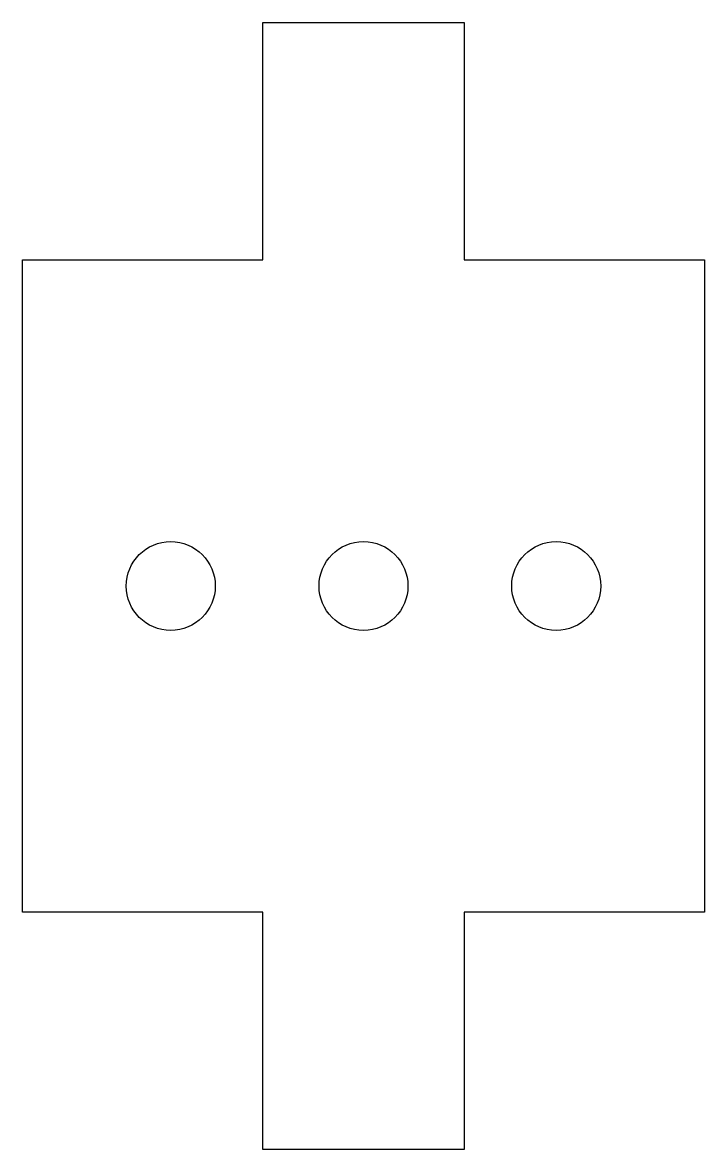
# Model space of a CAD drawing. Header units: millimetres. Extents: x -82.6 to -59.6, y -46 to -8.
import ezdxf

# ---------------------------------------------------------------- set-up
doc = ezdxf.new("R2010")
doc.units = ezdxf.units.MM
doc.layers.get('0').update_dxf_attribs({"linetype": 'CONTINUOUS'})

msp = doc.modelspace()

# ---------------------------------------------------------------- linework, layer by layer
msp.add_lwpolyline([(-74.508, -7.972), (-67.708, -7.972), (-67.708, -15.972), (-59.608, -15.972), (-59.608, -37.972), (-67.708, -37.972), (-67.708, -45.972), (-74.508, -45.972), (-74.508, -37.972), (-82.608, -37.972), (-82.608, -15.972), (-74.508, -15.972)], close=True)
for centre in [(-77.608, -26.972), (-71.108, -26.972), (-64.608, -26.972)]:
    msp.add_circle(centre, 1.5)

doc.saveas('drawing.dxf')
